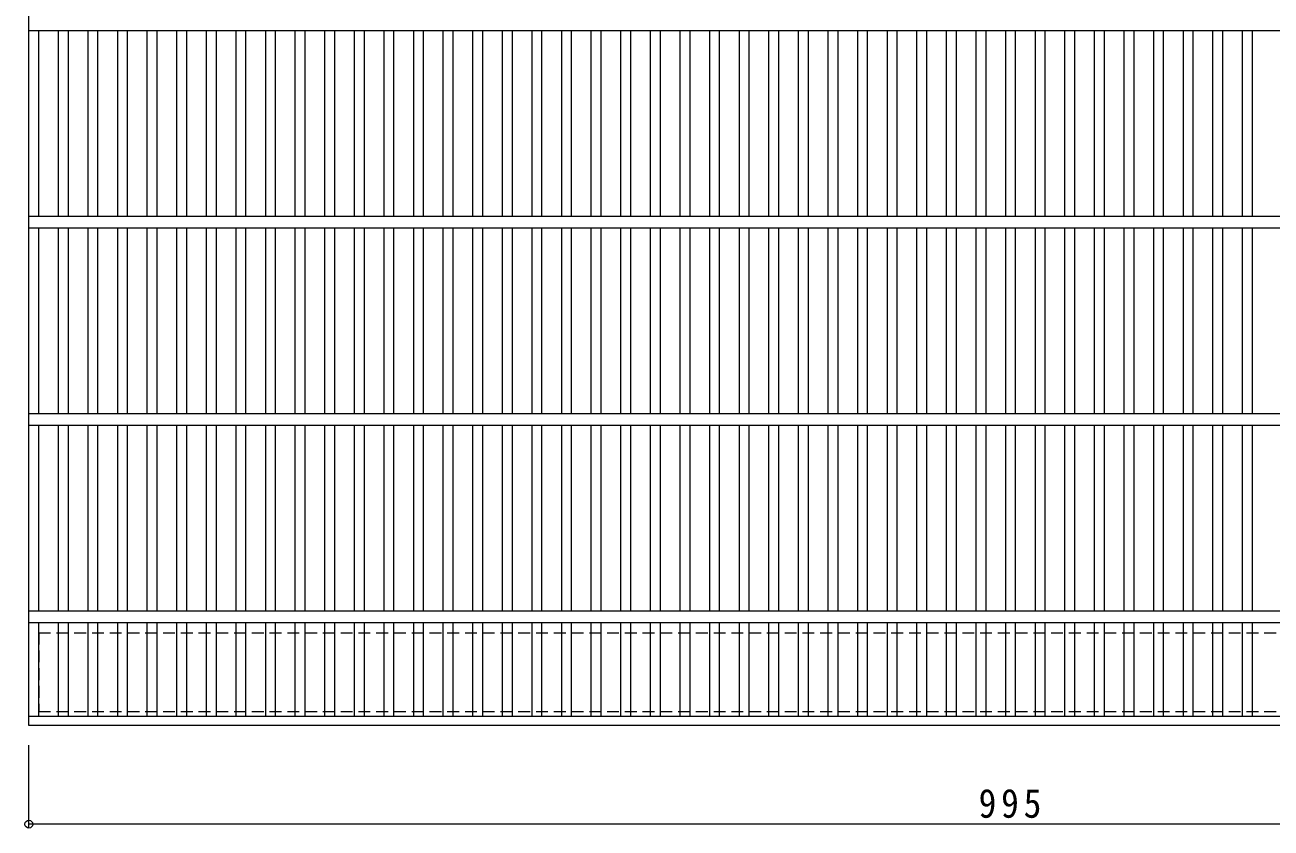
# Model space of a CAD drawing. Units: millimetres at full size, sheet at 1:5; details may follow other scales. Extents: x -905 to 843, y -899 to 641.
# Drawn here: x -853 to -221, y -92 to 315 of the extents above; entities that cross this region are included whole.
import ezdxf

# ---------------------------------------------------------------- set-up
doc = ezdxf.new("R2010")
doc.units = ezdxf.units.MM
doc.header["$LTSCALE"] = 5
doc.header["$PDMODE"] = 32
doc.header["$PDSIZE"] = 4
doc.linetypes.add('DASHED1', pattern=[1.8, 1.2, -0.6])
for name, color, linetype, lineweight in [('A-1_ピット', 2, 'Continuous', 9), ('A-2_蓋', 3, 'Continuous', 9), ('A-4_寸法', 7, 'Continuous', 9)]:
    doc.layers.add(name, color=color, linetype=linetype, lineweight=lineweight)
doc.styles.add('ＭＳ ゴシック', font='')
doc.styles.get('ＭＳ ゴシック').set_extended_font_data('MS Gothic')

msp = doc.modelspace()

# ---------------------------------------------------------------- linework, layer by layer
at = {"layer": 'A-1_ピット', "linetype": 'DASHED1'}
for p, q in [((-845.703, 6.662), (-845.703, -33.338)), ((-845.703, 6.662), (139.297, 6.662)), ((-845.703, -33.338), (139.297, -33.338))]:
    msp.add_line(p, q, dxfattribs=at)
at = {"layer": 'A-2_蓋'}
for p, q in [((-850.703, -40.338), (-850.703, 469.662)), ((144.297, 311.662), (-850.703, 311.662)), ((-845.702, 217.662), (-845.702, 311.662)), ((-835.702, 217.662), (-835.702, 311.662)), ((-830.702, 217.662), (-830.702, 311.662)), ((-820.702, 217.662), (-820.702, 311.662)), ((-815.702, 217.662), (-815.702, 311.662)), ((-805.702, 217.662), (-805.702, 311.662)), ((-800.702, 217.662), (-800.702, 311.662)), ((-790.702, 217.662), (-790.702, 311.662)), ((-785.702, 217.662), (-785.702, 311.662)), ((-775.702, 217.662), (-775.702, 311.662)), ((-770.702, 217.662), (-770.702, 311.662)), ((-760.702, 217.662), (-760.702, 311.662)), ((-755.702, 217.662), (-755.702, 311.662)), ((-745.702, 217.662), (-745.702, 311.662)), ((-740.702, 217.662), (-740.702, 311.662)), ((-730.702, 217.662), (-730.702, 311.662)), ((-725.702, 217.662), (-725.702, 311.662)), ((-715.702, 217.662), (-715.702, 311.662)), ((-710.702, 217.662), (-710.702, 311.662)), ((-700.702, 217.662), (-700.702, 311.662)), ((-695.702, 217.662), (-695.702, 311.662)), ((-685.702, 217.662), (-685.702, 311.662)), ((-680.702, 217.662), (-680.702, 311.662)), ((-670.702, 217.662), (-670.702, 311.662)), ((-665.702, 217.662), (-665.702, 311.662)), ((-655.702, 217.662), (-655.702, 311.662)), ((-650.702, 217.662), (-650.702, 311.662)), ((-640.702, 217.662), (-640.702, 311.662)), ((-635.702, 217.662), (-635.702, 311.662)), ((-625.702, 217.662), (-625.702, 311.662)), ((-620.702, 217.662), (-620.702, 311.662)), ((-610.702, 217.662), (-610.702, 311.662)), ((-605.702, 217.662), (-605.702, 311.662)), ((-595.702, 217.662), (-595.702, 311.662)), ((-590.702, 217.662), (-590.702, 311.662)), ((-580.702, 217.662), (-580.702, 311.662)), ((-575.702, 217.662), (-575.702, 311.662)), ((-565.702, 217.662), (-565.702, 311.662)), ((-560.702, 217.662), (-560.702, 311.662)), ((-550.702, 217.662), (-550.702, 311.662)), ((-545.702, 217.662), (-545.702, 311.662)), ((-535.702, 217.662), (-535.702, 311.662)), ((-530.702, 217.662), (-530.702, 311.662)), ((-520.702, 217.662), (-520.702, 311.662)), ((-515.702, 217.662), (-515.702, 311.662)), ((-505.702, 217.662), (-505.702, 311.662)), ((-500.702, 217.662), (-500.702, 311.662)), ((-490.702, 217.662), (-490.702, 311.662)), ((-485.702, 217.662), (-485.702, 311.662)), ((-475.702, 217.662), (-475.702, 311.662)), ((-470.702, 217.662), (-470.702, 311.662)), ((-460.702, 217.662), (-460.702, 311.662)), ((-455.702, 217.662), (-455.702, 311.662)), ((-445.702, 217.662), (-445.702, 311.662)), ((-440.702, 217.662), (-440.702, 311.662)), ((-430.702, 217.662), (-430.702, 311.662)), ((-425.702, 217.662), (-425.702, 311.662)), ((-415.702, 217.662), (-415.702, 311.662)), ((-410.702, 217.662), (-410.702, 311.662)), ((-400.702, 217.662), (-400.702, 311.662)), ((-395.702, 217.662), (-395.702, 311.662)), ((-385.702, 217.662), (-385.702, 311.662)), ((-380.702, 217.662), (-380.702, 311.662)), ((-370.702, 217.662), (-370.702, 311.662)), ((-365.703, 217.662), (-365.703, 311.662)), ((-355.702, 217.662), (-355.702, 311.662)), ((-350.703, 217.662), (-350.703, 311.662)), ((-340.702, 217.662), (-340.702, 311.662)), ((-335.703, 217.662), (-335.703, 311.662)), ((-325.702, 217.662), (-325.702, 311.662)), ((-320.703, 217.662), (-320.703, 311.662)), ((-310.702, 217.662), (-310.702, 311.662)), ((-305.703, 217.662), (-305.703, 311.662)), ((-295.702, 217.662), (-295.702, 311.662)), ((-290.703, 217.662), (-290.703, 311.662)), ((-280.702, 217.662), (-280.702, 311.662)), ((-275.703, 217.662), (-275.703, 311.662)), ((-265.702, 217.662), (-265.702, 311.662)), ((-260.703, 217.662), (-260.703, 311.662)), ((-250.702, 217.662), (-250.702, 311.662)), ((-245.703, 217.662), (-245.703, 311.662)), ((-235.702, 217.662), (-235.702, 311.662)), ((-230.703, 217.662), (-230.703, 311.662)), ((144.297, 217.662), (-850.703, 217.662)), ((144.297, 211.662), (-850.703, 211.662)), ((-845.702, 117.662), (-845.702, 211.662)), ((-835.702, 117.662), (-835.702, 211.662)), ((-830.702, 117.662), (-830.702, 211.662)), ((-820.702, 117.662), (-820.702, 211.662)), ((-815.702, 117.662), (-815.702, 211.662)), ((-805.702, 117.662), (-805.702, 211.662)), ((-800.702, 117.662), (-800.702, 211.662)), ((-790.702, 117.662), (-790.702, 211.662)), ((-785.702, 117.662), (-785.702, 211.662)), ((-775.702, 117.662), (-775.702, 211.662)), ((-770.702, 117.662), (-770.702, 211.662)), ((-760.702, 117.662), (-760.702, 211.662)), ((-755.702, 117.662), (-755.702, 211.662)), ((-745.702, 117.662), (-745.702, 211.662)), ((-740.702, 117.662), (-740.702, 211.662)), ((-730.702, 117.662), (-730.702, 211.662)), ((-725.702, 117.662), (-725.702, 211.662)), ((-715.702, 117.662), (-715.702, 211.662)), ((-710.702, 117.662), (-710.702, 211.662)), ((-700.702, 117.662), (-700.702, 211.662)), ((-695.702, 117.662), (-695.702, 211.662)), ((-685.702, 117.662), (-685.702, 211.662)), ((-680.702, 117.662), (-680.702, 211.662)), ((-670.702, 117.662), (-670.702, 211.662)), ((-665.702, 117.662), (-665.702, 211.662)), ((-655.702, 117.662), (-655.702, 211.662)), ((-650.702, 117.662), (-650.702, 211.662)), ((-640.702, 117.662), (-640.702, 211.662)), ((-635.702, 117.662), (-635.702, 211.662)), ((-625.702, 117.662), (-625.702, 211.662)), ((-620.702, 117.662), (-620.702, 211.662)), ((-610.702, 117.662), (-610.702, 211.662)), ((-605.702, 117.662), (-605.702, 211.662)), ((-595.702, 117.662), (-595.702, 211.662)), ((-590.702, 117.662), (-590.702, 211.662)), ((-580.702, 117.662), (-580.702, 211.662)), ((-575.702, 117.662), (-575.702, 211.662)), ((-565.702, 117.662), (-565.702, 211.662)), ((-560.702, 117.662), (-560.702, 211.662)), ((-550.702, 117.662), (-550.702, 211.662)), ((-545.702, 117.662), (-545.702, 211.662)), ((-535.702, 117.662), (-535.702, 211.662)), ((-530.702, 117.662), (-530.702, 211.662)), ((-520.702, 117.662), (-520.702, 211.662)), ((-515.702, 117.662), (-515.702, 211.662)), ((-505.702, 117.662), (-505.702, 211.662)), ((-500.702, 117.662), (-500.702, 211.662)), ((-490.702, 117.662), (-490.702, 211.662)), ((-485.702, 117.662), (-485.702, 211.662)), ((-475.702, 117.662), (-475.702, 211.662)), ((-470.702, 117.662), (-470.702, 211.662)), ((-460.702, 117.662), (-460.702, 211.662)), ((-455.702, 117.662), (-455.702, 211.662)), ((-445.702, 117.662), (-445.702, 211.662)), ((-440.702, 117.662), (-440.702, 211.662)), ((-430.702, 117.662), (-430.702, 211.662)), ((-425.702, 117.662), (-425.702, 211.662)), ((-415.702, 117.662), (-415.702, 211.662)), ((-410.702, 117.662), (-410.702, 211.662)), ((-400.702, 117.662), (-400.702, 211.662)), ((-395.702, 117.662), (-395.702, 211.662)), ((-385.702, 117.662), (-385.702, 211.662)), ((-380.702, 117.662), (-380.702, 211.662)), ((-370.702, 117.662), (-370.702, 211.662)), ((-365.703, 117.662), (-365.703, 211.662)), ((-355.702, 117.662), (-355.702, 211.662)), ((-350.703, 117.662), (-350.703, 211.662)), ((-340.702, 117.662), (-340.702, 211.662)), ((-335.703, 117.662), (-335.703, 211.662)), ((-325.702, 117.662), (-325.702, 211.662)), ((-320.703, 117.662), (-320.703, 211.662)), ((-310.702, 117.662), (-310.702, 211.662)), ((-305.703, 117.662), (-305.703, 211.662)), ((-295.702, 117.662), (-295.702, 211.662)), ((-290.703, 117.662), (-290.703, 211.662)), ((-280.702, 117.662), (-280.702, 211.662)), ((-275.703, 117.662), (-275.703, 211.662)), ((-265.702, 117.662), (-265.702, 211.662)), ((-260.703, 117.662), (-260.703, 211.662)), ((-250.702, 117.662), (-250.702, 211.662)), ((-245.703, 117.662), (-245.703, 211.662)), ((-235.702, 117.662), (-235.702, 211.662)), ((-230.703, 117.662), (-230.703, 211.662)), ((144.297, 117.662), (-850.703, 117.662)), ((144.297, 111.662), (-850.703, 111.662)), ((-845.702, 17.662), (-845.702, 111.662)), ((-835.702, 17.662), (-835.702, 111.662)), ((-830.702, 17.662), (-830.702, 111.662)), ((-820.702, 17.662), (-820.702, 111.662)), ((-815.702, 17.662), (-815.702, 111.662)), ((-805.702, 17.662), (-805.702, 111.662)), ((-800.702, 17.662), (-800.702, 111.662)), ((-790.702, 17.662), (-790.702, 111.662)), ((-785.702, 17.662), (-785.702, 111.662)), ((-775.702, 17.662), (-775.702, 111.662)), ((-770.702, 17.662), (-770.702, 111.662)), ((-760.702, 17.662), (-760.702, 111.662)), ((-755.702, 17.662), (-755.702, 111.662)), ((-745.702, 17.662), (-745.702, 111.662)), ((-740.702, 17.662), (-740.702, 111.662)), ((-730.702, 17.662), (-730.702, 111.662)), ((-725.702, 17.662), (-725.702, 111.662)), ((-715.702, 17.662), (-715.702, 111.662)), ((-710.702, 17.662), (-710.702, 111.662)), ((-700.702, 17.662), (-700.702, 111.662)), ((-695.702, 17.662), (-695.702, 111.662)), ((-685.702, 17.662), (-685.702, 111.662)), ((-680.702, 17.662), (-680.702, 111.662)), ((-670.702, 17.662), (-670.702, 111.662)), ((-665.702, 17.662), (-665.702, 111.662)), ((-655.702, 17.662), (-655.702, 111.662)), ((-650.702, 17.662), (-650.702, 111.662)), ((-640.702, 17.662), (-640.702, 111.662)), ((-635.702, 17.662), (-635.702, 111.662)), ((-625.702, 17.662), (-625.702, 111.662)), ((-620.702, 17.662), (-620.702, 111.662)), ((-610.702, 17.662), (-610.702, 111.662)), ((-605.702, 17.662), (-605.702, 111.662)), ((-595.702, 17.662), (-595.702, 111.662)), ((-590.702, 17.662), (-590.702, 111.662)), ((-580.702, 17.662), (-580.702, 111.662)), ((-575.702, 17.662), (-575.702, 111.662)), ((-565.702, 17.662), (-565.702, 111.662)), ((-560.702, 17.662), (-560.702, 111.662)), ((-550.702, 17.662), (-550.702, 111.662)), ((-545.702, 17.662), (-545.702, 111.662)), ((-535.702, 17.662), (-535.702, 111.662)), ((-530.702, 17.662), (-530.702, 111.662)), ((-520.702, 17.662), (-520.702, 111.662)), ((-515.702, 17.662), (-515.702, 111.662)), ((-505.702, 17.662), (-505.702, 111.662)), ((-500.702, 17.662), (-500.702, 111.662)), ((-490.702, 17.662), (-490.702, 111.662)), ((-485.702, 17.662), (-485.702, 111.662)), ((-475.702, 17.662), (-475.702, 111.662)), ((-470.702, 17.662), (-470.702, 111.662)), ((-460.702, 17.662), (-460.702, 111.662)), ((-455.702, 17.662), (-455.702, 111.662)), ((-445.702, 17.662), (-445.702, 111.662)), ((-440.702, 17.662), (-440.702, 111.662)), ((-430.702, 17.662), (-430.702, 111.662)), ((-425.702, 17.662), (-425.702, 111.662)), ((-415.702, 17.662), (-415.702, 111.662)), ((-410.702, 17.662), (-410.702, 111.662)), ((-400.702, 17.662), (-400.702, 111.662)), ((-395.702, 17.662), (-395.702, 111.662)), ((-385.702, 17.662), (-385.702, 111.662)), ((-380.702, 17.662), (-380.702, 111.662)), ((-370.702, 17.662), (-370.702, 111.662)), ((-365.703, 17.662), (-365.703, 111.662)), ((-355.702, 17.662), (-355.702, 111.662)), ((-350.703, 17.662), (-350.703, 111.662)), ((-340.702, 17.662), (-340.702, 111.662)), ((-335.703, 17.662), (-335.703, 111.662)), ((-325.702, 17.662), (-325.702, 111.662)), ((-320.703, 17.662), (-320.703, 111.662)), ((-310.702, 17.662), (-310.702, 111.662)), ((-305.703, 17.662), (-305.703, 111.662)), ((-295.702, 17.662), (-295.702, 111.662)), ((-290.703, 17.662), (-290.703, 111.662)), ((-280.702, 17.662), (-280.702, 111.662)), ((-275.703, 17.662), (-275.703, 111.662)), ((-265.702, 17.662), (-265.702, 111.662)), ((-260.703, 17.662), (-260.703, 111.662)), ((-250.702, 17.662), (-250.702, 111.662)), ((-245.703, 17.662), (-245.703, 111.662)), ((-235.702, 17.662), (-235.702, 111.662)), ((-230.703, 17.662), (-230.703, 111.662)), ((144.297, 17.662), (-850.703, 17.662)), ((144.297, 11.662), (-850.703, 11.662)), ((-845.702, -35.838), (-845.702, 11.662)), ((-835.702, -35.838), (-835.702, 11.662)), ((-830.702, -35.838), (-830.702, 11.662)), ((-820.702, -35.838), (-820.702, 11.662)), ((-815.702, -35.838), (-815.702, 11.662)), ((-805.702, -35.838), (-805.702, 11.662)), ((-800.702, -35.838), (-800.702, 11.662)), ((-790.702, -35.838), (-790.702, 11.662)), ((-785.702, -35.838), (-785.702, 11.662)), ((-775.702, -35.838), (-775.702, 11.662)), ((-770.702, -35.838), (-770.702, 11.662)), ((-760.702, -35.838), (-760.702, 11.662)), ((-755.702, -35.838), (-755.702, 11.662)), ((-745.702, -35.838), (-745.702, 11.662)), ((-740.702, -35.838), (-740.702, 11.662)), ((-730.702, -35.838), (-730.702, 11.662)), ((-725.702, -35.838), (-725.702, 11.662)), ((-715.702, -35.838), (-715.702, 11.662)), ((-710.702, -35.838), (-710.702, 11.662)), ((-700.702, -35.838), (-700.702, 11.662)), ((-695.702, -35.838), (-695.702, 11.662)), ((-685.702, -35.838), (-685.702, 11.662)), ((-680.702, -35.838), (-680.702, 11.662)), ((-670.702, -35.838), (-670.702, 11.662)), ((-665.702, -35.838), (-665.702, 11.662)), ((-655.702, -35.838), (-655.702, 11.662)), ((-650.702, -35.838), (-650.702, 11.662)), ((-640.702, -35.838), (-640.702, 11.662)), ((-635.702, -35.838), (-635.702, 11.662)), ((-625.702, -35.838), (-625.702, 11.662)), ((-620.702, -35.838), (-620.702, 11.662)), ((-610.702, -35.838), (-610.702, 11.662)), ((-605.702, -35.838), (-605.702, 11.662)), ((-595.702, -35.838), (-595.702, 11.662)), ((-590.702, -35.838), (-590.702, 11.662)), ((-580.702, -35.838), (-580.702, 11.662)), ((-575.702, -35.838), (-575.702, 11.662)), ((-565.702, -35.838), (-565.702, 11.662)), ((-560.702, -35.838), (-560.702, 11.662)), ((-550.702, -35.838), (-550.702, 11.662)), ((-545.702, -35.838), (-545.702, 11.662)), ((-535.702, -35.838), (-535.702, 11.662)), ((-530.702, -35.838), (-530.702, 11.662)), ((-520.702, -35.838), (-520.702, 11.662)), ((-515.702, -35.838), (-515.702, 11.662)), ((-505.702, -35.838), (-505.702, 11.662)), ((-500.702, -35.838), (-500.702, 11.662)), ((-490.702, -35.838), (-490.702, 11.662)), ((-485.702, -35.838), (-485.702, 11.662)), ((-475.702, -35.838), (-475.702, 11.662)), ((-470.702, -35.838), (-470.702, 11.662)), ((-460.702, -35.838), (-460.702, 11.662)), ((-455.702, -35.838), (-455.702, 11.662)), ((-445.702, -35.838), (-445.702, 11.662)), ((-440.702, -35.838), (-440.702, 11.662)), ((-430.702, -35.838), (-430.702, 11.662)), ((-425.702, -35.838), (-425.702, 11.662)), ((-415.702, -35.838), (-415.702, 11.662)), ((-410.702, -35.838), (-410.702, 11.662)), ((-400.702, -35.838), (-400.702, 11.662)), ((-395.702, -35.838), (-395.702, 11.662)), ((-385.702, -35.838), (-385.702, 11.662)), ((-380.702, -35.838), (-380.702, 11.662)), ((-370.702, -35.838), (-370.702, 11.662)), ((-365.703, -35.838), (-365.703, 11.662)), ((-355.702, -35.838), (-355.702, 11.662)), ((-350.703, -35.838), (-350.703, 11.662)), ((-340.702, -35.838), (-340.702, 11.662)), ((-335.703, -35.838), (-335.703, 11.662)), ((-325.702, -35.838), (-325.702, 11.662)), ((-320.703, -35.838), (-320.703, 11.662)), ((-310.702, -35.838), (-310.702, 11.662)), ((-305.703, -35.838), (-305.703, 11.662)), ((-295.702, -35.838), (-295.702, 11.662)), ((-290.703, -35.838), (-290.703, 11.662)), ((-280.702, -35.838), (-280.702, 11.662)), ((-275.703, -35.838), (-275.703, 11.662)), ((-265.702, -35.838), (-265.702, 11.662)), ((-260.703, -35.838), (-260.703, 11.662)), ((-250.702, -35.838), (-250.702, 11.662)), ((-245.703, -35.838), (-245.703, 11.662)), ((-235.702, -35.838), (-235.702, 11.662)), ((-230.703, -35.838), (-230.703, 11.662)), ((144.297, -35.838), (-850.703, -35.838)), ((144.297, -40.338), (-850.703, -40.338))]:
    msp.add_line(p, q, dxfattribs=at)
at = {"layer": 'A-4_寸法'}
for p, q in [((-850.703, -91.838), (-850.703, -50.338)), ((144.297, -90.338), (-850.703, -90.338))]:
    msp.add_line(p, q, dxfattribs=at)
msp.add_point((-850.703, -90.338), dxfattribs=at)

# ---------------------------------------------------------------- texts
at = {"layer": 'A-4_寸法', "color": 2, "insert": (-369.453, -87.338), "char_height": 14.66, "attachment_point": 7, "style": 'ＭＳ ゴシック'}
msp.add_mtext('\\T1.27;\\W0.9;995', dxfattribs=at)

doc.saveas('drawing.dxf')
